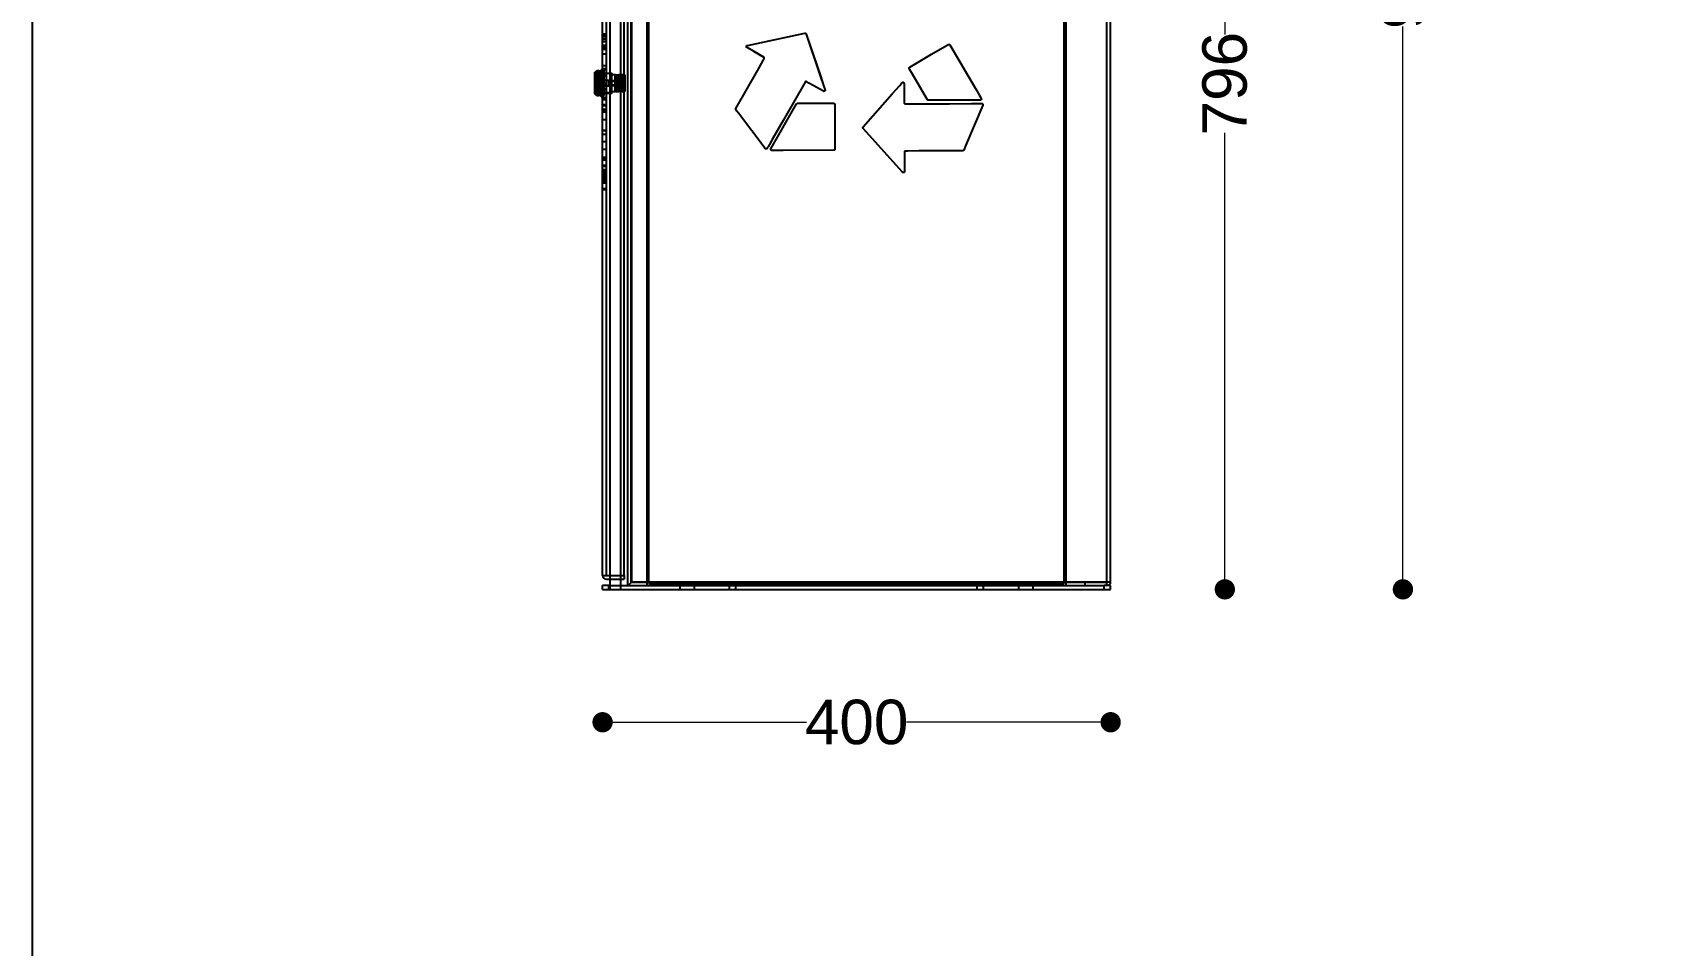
# Model space of a CAD drawing. Header units: millimetres. Extents: x 10366 to 13995, y 24552 to 29685.
# Drawn here: x 10366 to 11642, y 26949 to 27668 of the extents above; entities that cross this region are included whole.
import ezdxf

# ---------------------------------------------------------------- set-up
doc = ezdxf.new("R2010")
doc.units = ezdxf.units.MM
doc.header["$LTSCALE"] = 3
doc.layers.add('DomyÅ›lny', color=7, linetype='Continuous')
doc.styles.get("Standard").update_dxf_attribs({"font": 'arial.ttf'})
doc.dimstyles.new('MATEUSZ', dxfattribs={"dimtxt": 35, "dimasz": 16, "dimexe": 0.18, "dimexo": 0.0625, "dimgap": 0.09, "dimtad": 0, "dimdec": 0, "dimdsep": 46, "dimtxsty": 'Standard', "dimblk": 'DOT', "dimcen": 0.09, "dimse1": 1, "dimse2": 1, "dimadec": 0, "dimazin": 0, "dimtfac": 1, "dimtdec": 0, "dimtofl": 0, "dimtmove": 0, "dimatfit": 3, "dimfxl": 1, "dimtolj": 1, "dimtzin": 0, "dimlwd": 9, "dimlwe": 9, "dimarcsym": 0})

# ---------------------------------------------------------------- blocks, each defined once
blk = doc.blocks.new('_Dot')
at = {"color": 0, "linetype": 'ByBlock', "lineweight": -2}
blk.add_line((-0.5, 0), (-1, 0), dxfattribs=at)
at = {"color": 0, "linetype": 'ByBlock', "const_width": 0.5}
blk.add_lwpolyline([(-0.25, 0, 1), (0.25, 0, 1)], format="xyb", close=True, dxfattribs=at)
blk = doc.blocks.new('*D13')
at = {"color": 0, "lineweight": 9, "transparency": 16777216}
for p, q in [((11445.2, 28177.3), (11445.2, 27750.2)), ((11445.2, 27245.8), (11445.2, 27672.9))]:
    blk.add_line(p, q, dxfattribs=at)
at = {"layer": 'Defpoints', "color": 0, "transparency": 16777216}
for p in [(10830.7, 28193.3), (11215.1, 27229.8), (11445.2, 27229.8)]:
    blk.add_point(p, dxfattribs=at)
at = {"color": 0, "lineweight": 9, "transparency": 16777216, "xscale": 16, "yscale": 16, "zscale": 16}
for p, rotation in [((11445.2, 28193.3), 90), ((11445.2, 27229.8), 270)]:
    blk.add_blockref('_Dot', p, dxfattribs=dict(at, rotation=rotation))
at = {"color": 0, "transparency": 16777216, "insert": (11445.2, 27711.6), "char_height": 35, "attachment_point": 5, "rotation": 90}
blk.add_mtext('\\A1;964', dxfattribs=at)
blk = doc.blocks.new('*D15')
at = {"color": 0, "lineweight": 9, "transparency": 16777216}
for p, q in [((10831.1, 27125.2), (10975.7, 27125.2)), ((11199.1, 27125.2), (11054.5, 27125.2))]:
    blk.add_line(p, q, dxfattribs=at)
at = {"layer": 'Defpoints', "color": 0, "transparency": 16777216}
for p in [(10815.1, 27229.8), (11215.1, 27229.8), (10815.1, 27125.2)]:
    blk.add_point(p, dxfattribs=at)
at = {"color": 0, "lineweight": 9, "transparency": 16777216, "xscale": 16, "yscale": 16, "zscale": 16, "rotation": 180}
blk.add_blockref('_Dot', (10815.1, 27125.2), dxfattribs=at)
at = {"color": 0, "lineweight": 9, "transparency": 16777216, "xscale": 16, "yscale": 16, "zscale": 16}
blk.add_blockref('_Dot', (11215.1, 27125.2), dxfattribs=at)
at = {"color": 0, "transparency": 16777216, "insert": (11015.1, 27125.2), "char_height": 35, "attachment_point": 5}
blk.add_mtext('\\A1;400', dxfattribs=at)
blk = doc.blocks.new('*D18')
at = {"color": 0, "lineweight": 9, "transparency": 16777216}
for p, q in [((11305, 28009.8), (11305, 27666.4)), ((11305, 27245.8), (11305, 27589.2))]:
    blk.add_line(p, q, dxfattribs=at)
at = {"layer": 'Defpoints', "color": 0, "transparency": 16777216}
for p in [(11215.1, 28025.8), (11215.1, 27229.8), (11305, 27229.8)]:
    blk.add_point(p, dxfattribs=at)
at = {"color": 0, "lineweight": 9, "transparency": 16777216, "xscale": 16, "yscale": 16, "zscale": 16}
for p, rotation in [((11305, 28025.8), 90), ((11305, 27229.8), 270)]:
    blk.add_blockref('_Dot', p, dxfattribs=dict(at, rotation=rotation))
at = {"color": 0, "transparency": 16777216, "insert": (11305, 27627.8), "char_height": 35, "attachment_point": 5, "rotation": 90}
blk.add_mtext('\\A1;796', dxfattribs=at)

msp = doc.modelspace()

# ---------------------------------------------------------------- linework, layer by layer
msp.add_lwpolyline([(10366.2, 24552.5), (10366.2, 29684.6), (13995, 29684.6), (13995, 24552.5)], close=True)
at = {"layer": 'DomyÅ›lny'}
for p, q in [((10815.1, 27240.8), (10815.1, 28014.8)), ((10818.1, 27240.8), (10818.1, 28014.8)), ((10821.1, 27237.8), (10821.1, 28017.8)), ((10829.1, 28017.8), (10829.1, 27237.8)), ((10832.1, 27240.8), (10832.1, 28014.8)), ((10835.1, 27232.8), (10835.1, 28022.8)), ((10837.7, 27235.5), (10837.7, 28019.8)), ((10838.1, 27235.8), (10838.1, 28019.8)), ((11212.1, 27235.8), (11212.1, 28019.8)), ((11215.1, 27235.8), (11215.1, 28019.8)), ((10850.1, 27232.8), (10850.1, 27982.8)), ((10851.6, 27234.3), (10851.6, 27982.8)), ((11178.6, 27234.3), (11178.6, 27982.8)), ((11180.1, 27232.8), (11180.1, 27982.8)), ((10818.1, 27666.8), (10815.1, 27666.8)), ((10818.1, 27665.7), (10815.1, 27665.7)), ((10818.1, 27665.1), (10815.1, 27665.1)), ((10815.1, 27663.7), (10818.1, 27663.7)), ((10818.1, 27662.6), (10815.1, 27662.6)), ((10815.1, 27661), (10818.1, 27661)), ((10815.1, 27658.2), (10818.1, 27658.2)), ((10815.1, 27656.5), (10818.1, 27656.5)), ((10818.1, 27655.9), (10815.1, 27655.9)), ((10815.1, 27655.7), (10818.1, 27655.7)), ((10815.1, 27655.2), (10818.1, 27655.2)), ((10815.1, 27654.9), (10818.1, 27654.9)), ((10815.1, 27651.4), (10818.1, 27651.4)), ((10815.1, 27642), (10818.1, 27642)), ((10809.1, 27636.7), (10810.6, 27638.2)), ((10809.1, 27634.4), (10814.5, 27634.4)), ((10809.1, 27631.3), (10814.5, 27631.3)), ((10809.1, 27629.4), (10814.5, 27629.4)), ((10810.6, 27638.2), (10812.1, 27638.2)), ((10812.1, 27636.2), (10813.6, 27636.2)), ((10812.1, 27636), (10813.6, 27636)), ((10813.9, 27630.4), (10812.1, 27630.4)), ((10813.6, 27637.7), (10813.7, 27638.1)), ((10813.6, 27636.2), (10822.1, 27636.2)), ((10813.6, 27636), (10822.1, 27636)), ((10813.6, 27635.9), (10814.1, 27635.4)), ((10822.1, 27630.4), (10813.9, 27630.4)), ((10814.1, 27638.8), (10815.6, 27638.8)), ((10814.1, 27635.4), (10815.6, 27635.4)), ((10815.6, 27631.1), (10814.1, 27631.1)), ((10815.1, 27639.7), (10818.1, 27639.7)), ((10815.1, 27639.2), (10818.1, 27639.2)), ((10815.1, 27639.1), (10818.1, 27639.1)), ((10815.1, 27638.9), (10818.1, 27638.9)), ((10818.1, 27634), (10815.1, 27634)), ((10815.6, 27635.4), (10816.1, 27635.9)), ((10816, 27638.1), (10816.1, 27637.7)), ((10819.9, 27629.9), (10827.9, 27629.9)), ((10820.9, 27629.8), (10821.3, 27630.2)), ((10821.3, 27630.2), (10827.5, 27630.2)), ((10822.1, 27636), (10822.1, 27630.4)), ((10822.1, 27635), (10824.9, 27635)), ((10824.9, 27633.2), (10825.9, 27633.2)), ((10825.9, 27634.7), (10827.9, 27634.7)), ((10825.9, 27632.9), (10827.9, 27632.9)), ((10825.9, 27632.9), (10827.9, 27632.9)), ((10825.9, 27631.6), (10827.9, 27631.6)), ((10825.9, 27631.6), (10827.9, 27631.6)), ((10825.9, 27629.9), (10825.9, 27626.5)), ((10825.9, 27629.9), (10827.9, 27629.9)), ((10825.9, 27626.5), (10825.9, 27629.9)), ((10825.9, 27629.9), (10827.9, 27629.9)), ((10826.1, 27634.7), (10828, 27634.7)), ((10826.1, 27621.7), (10826.1, 27634.7)), ((10827.5, 27630.2), (10827.9, 27630.1)), ((10827.9, 27634.2), (10828.9, 27634.2)), ((10827.9, 27630.5), (10828.9, 27630.5)), ((10827.9, 27630.1), (10828.7, 27630.1)), ((10827.9, 27626.5), (10827.9, 27629.9)), ((10827.9, 27629.9), (10827.9, 27626.5)), ((10832.3, 27634.7), (10828, 27634.7)), ((10828.9, 27632.2), (10830, 27632.2)), ((10831.9, 27628.9), (10829.8, 27628.7)), ((10831.9, 27629), (10829.9, 27628.9)), ((10831.9, 27629), (10829.9, 27628.9)), ((10830.3, 27629.4), (10831.5, 27629.9)), ((10831.5, 27629.6), (10830.3, 27629.2)), ((10831.5, 27629.4), (10830.3, 27629)), ((10832.3, 27634.7), (10830.4, 27634.7)), ((10830.4, 27634.7), (10830.4, 27621.7)), ((10830.5, 27621.7), (10830.5, 27634.7)), ((10832.5, 27633), (10830.5, 27633)), ((10832.5, 27634.7), (10832.5, 27621.7)), ((10809.1, 27624.1), (10814.5, 27624.1)), ((10814.5, 27622.1), (10809.1, 27622.1)), ((10810.6, 27618.2), (10809.1, 27619.7)), ((10812.1, 27618.2), (10810.6, 27618.2)), ((10812.1, 27626.1), (10813.6, 27626.1)), ((10814.1, 27620.5), (10812.1, 27620.5)), ((10813.6, 27620.2), (10812.1, 27620.2)), ((10813.6, 27626.1), (10822.1, 27626.1)), ((10814.1, 27620.5), (10813.6, 27621.5)), ((10814.1, 27621.1), (10813.6, 27620.6)), ((10822.1, 27620.2), (10813.6, 27620.2)), ((10813.7, 27618.4), (10813.6, 27618.7)), ((10814.1, 27625.4), (10815.6, 27625.4)), ((10815.6, 27621.1), (10814.1, 27621.1)), ((10814.1, 27620.5), (10815.6, 27620.5)), ((10822.1, 27620.5), (10814.1, 27620.5)), ((10814.1, 27617.6), (10815.6, 27617.6)), ((10818.1, 27627.9), (10815.1, 27627.9)), ((10818.1, 27627.4), (10815.1, 27627.4)), ((10818.1, 27626.4), (10815.1, 27626.4)), ((10815.1, 27623.8), (10818.1, 27623.8)), ((10815.1, 27623.3), (10818.1, 27623.3)), ((10815.1, 27623.2), (10818.1, 27623.2)), ((10815.1, 27623), (10818.1, 27623)), ((10815.1, 27616.9), (10818.1, 27616.9)), ((10815.1, 27616.4), (10818.1, 27616.4)), ((10818.1, 27616), (10815.1, 27616)), ((10815.6, 27620.5), (10816.1, 27621.5)), ((10816.1, 27620.6), (10815.6, 27621.1)), ((10816.1, 27618.7), (10816, 27618.4)), ((10827.9, 27626.6), (10819.9, 27626.6)), ((10821.3, 27626.2), (10820.9, 27626.7)), ((10827.5, 27626.2), (10821.3, 27626.2)), ((10822.1, 27626.1), (10822.1, 27620.5)), ((10824.9, 27621.5), (10822.1, 27621.5)), ((10825.9, 27623.2), (10824.9, 27623.2)), ((10825.9, 27626.5), (10827.9, 27626.5)), ((10825.9, 27626.5), (10827.9, 27626.5)), ((10825.9, 27624.9), (10827.9, 27624.9)), ((10825.9, 27624.9), (10827.9, 27624.9)), ((10825.9, 27623.5), (10827.9, 27623.5)), ((10825.9, 27623.5), (10827.9, 27623.5)), ((10825.9, 27621.7), (10827.9, 27621.7)), ((10827.9, 27626.4), (10827.5, 27626.2)), ((10828.7, 27626.4), (10827.9, 27626.4)), ((10828.9, 27626), (10827.9, 27626)), ((10828.9, 27622.2), (10827.9, 27622.2)), ((10832.3, 27621.7), (10828, 27621.7)), ((10830, 27624.3), (10828.9, 27624.2)), ((10829.8, 27627.8), (10831.9, 27627.6)), ((10831.9, 27628.4), (10829.9, 27628.6)), ((10831.9, 27628.4), (10829.9, 27628.6)), ((10831.9, 27628), (10829.9, 27627.9)), ((10831.9, 27628), (10829.9, 27627.9)), ((10831.9, 27627.5), (10829.9, 27627.6)), ((10831.9, 27627.5), (10829.9, 27627.6)), ((10830.3, 27627.5), (10831.5, 27627.1)), ((10831.5, 27626.6), (10830.3, 27627.1)), ((10830.4, 27621.7), (10832.3, 27621.7)), ((10832.5, 27628.7), (10830.5, 27628.7)), ((10830.5, 27627.7), (10832.5, 27627.7)), ((10832.5, 27623.5), (10830.5, 27623.5)), ((10832.1, 27621.7), (10830.5, 27621.7)), ((10818.1, 27615.2), (10815.1, 27615.2)), ((10815.1, 27611.5), (10818.1, 27611.5)), ((10815.1, 27611.1), (10818.1, 27611.1)), ((10815.1, 27610.9), (10818.1, 27610.9)), ((10815.1, 27610.7), (10818.1, 27610.7)), ((10815.1, 27607.8), (10818.1, 27607.8)), ((10815.1, 27607.4), (10818.1, 27607.4)), ((10815.1, 27607), (10818.1, 27607)), ((10818.1, 27606.8), (10815.1, 27606.8)), ((10818.1, 27605.8), (10815.1, 27605.8)), ((10818.1, 27605.4), (10815.1, 27605.4)), ((10818.1, 27599.3), (10815.1, 27599.3)), ((10815.1, 27591.1), (10818.1, 27591.1)), ((10815.1, 27590.9), (10818.1, 27590.9)), ((10815.1, 27588.1), (10818.1, 27588.1)), ((10815.1, 27582.2), (10818.1, 27582.2)), ((10818.1, 27576.1), (10815.1, 27576.1)), ((10815.1, 27570), (10818.1, 27570)), ((10818.1, 27568.3), (10815.1, 27568.3)), ((10818.1, 27567.6), (10815.1, 27567.6)), ((10818.1, 27563.3), (10815.1, 27563.3)), ((10818.1, 27563.2), (10815.1, 27563.2)), ((10818.1, 27562.7), (10815.1, 27562.7)), ((10815.1, 27560.3), (10818.1, 27560.3)), ((10818.1, 27559.5), (10815.1, 27559.5)), ((10818.1, 27557.8), (10815.1, 27557.8)), ((10815.1, 27557.7), (10818.1, 27557.7)), ((10818.1, 27557.1), (10815.1, 27557.1)), ((10815.1, 27556.9), (10818.1, 27556.9)), ((10818.1, 27555.2), (10815.1, 27555.2)), ((10815.1, 27554.1), (10818.1, 27554.1)), ((10815.1, 27553.4), (10818.1, 27553.4)), ((10815.1, 27553.1), (10818.1, 27553.1)), ((10815.1, 27551.9), (10818.1, 27551.9)), ((10815.1, 27551.9), (10818.1, 27551.9)), ((10815.1, 27551.6), (10818.1, 27551.6)), ((10818.1, 27551.1), (10815.1, 27551.1)), ((10818.1, 27551), (10815.1, 27551)), ((10815.1, 27550.7), (10818.1, 27550.7)), ((10818.1, 27550.4), (10815.1, 27550.4)), ((10815.1, 27549.8), (10818.1, 27549.8)), ((10818.1, 27545), (10815.1, 27545)), ((10818.1, 27544.9), (10815.1, 27544.9)), ((10818.1, 27544.2), (10815.1, 27544.2)), ((10815.1, 27240.8), (10818.1, 27240.8)), ((10818.1, 27240.8), (10832.1, 27240.8)), ((10818.1, 27237.8), (10832.1, 27237.8)), ((10821.1, 27232.8), (10821.1, 27237.8)), ((10829.1, 27237.8), (10829.1, 27232.8)), ((10832.1, 27240.8), (10832.1, 27237.8)), ((10837.7, 27235.5), (11212.1, 27235.5)), ((10838.1, 27235.8), (11212.1, 27235.8)), ((10851.6, 27234.3), (11178.6, 27234.3)), ((11195.1, 27232.8), (11195.1, 27235.5)), ((10815.1, 27229.8), (10815.1, 27232.8)), ((10820.1, 27232.8), (11210.1, 27232.8)), ((10820.1, 27229.8), (10820.1, 27232.8)), ((10820.1, 27229.8), (11210.1, 27229.8)), ((10821.1, 27229.8), (10821.1, 27232.8)), ((10829.1, 27232.8), (10829.1, 27229.8)), ((10876.3, 27229.8), (10876.3, 27232.8)), ((10887.3, 27232.8), (10887.3, 27229.8)), ((10915.1, 27229.8), (10915.1, 27232.8)), ((10920.1, 27229.8), (10920.1, 27232.8)), ((11110.1, 27229.8), (11110.1, 27232.8)), ((11115.1, 27229.8), (11115.1, 27232.8)), ((11142.8, 27229.8), (11142.8, 27232.8)), ((11153.8, 27232.8), (11153.8, 27229.8)), ((11210.1, 27229.8), (11210.1, 27232.8)), ((11215.1, 27229.8), (11215.1, 27232.8))]:
    msp.add_line(p, q, dxfattribs=at)
for points in [[(10974.4, 27667.5, 0), (10974.5, 27667.5, 0), (10974.7, 27667.5, 0), (10974.8, 27667.5, 0), (10974.9, 27667.5, 0), (10975.1, 27667.4, 0), (10975.2, 27667.3, 0), (10975.3, 27667.2, 0), (10975.4, 27667.1, 0), (10975.4, 27667, 0), (10975.5, 27666.9, 0), (10986.5, 27633.9, 0), (10989.3, 27625.7, 0), (10990, 27623.6, 0), (10990.2, 27623.1, 0), (10990.3, 27622.9, 0), (10990.3, 27622.7, 0), (10990.3, 27622.6, 0), (10990.3, 27622.5, 0), (10990.2, 27622.3, 0), (10990.2, 27622.2, 0), (10990.1, 27622.1, 0), (10990, 27622, 0), (10989.9, 27621.9, 0), (10989.8, 27621.8, 0), (10989.7, 27621.8, 0), (10989.5, 27621.8, 0), (10989.4, 27621.7, 0), (10989.3, 27621.7, 0), (10989.1, 27621.8, 0), (10989, 27621.8, 0), (10988.9, 27621.9, 0), (10981.3, 27626.2, 0), (10977.6, 27628.3, 0), (10975.7, 27629.4, 0), (10975.6, 27629.5, 0), (10975.4, 27629.5, 0), (10975.3, 27629.5, 0), (10975.2, 27629.5, 0), (10975, 27629.5, 0), (10974.9, 27629.4, 0), (10974.8, 27629.3, 0), (10974.7, 27629.3, 0), (10974.6, 27629.2, 0), (10974.5, 27629.1, 0), (10957.2, 27598.9, 0), (10948.6, 27583.8, 0), (10946.5, 27580, 0), (10945.4, 27578.1, 0), (10944.8, 27577.2, 0), (10944.6, 27576.7, 0), (10944.5, 27576.6, 0), (10944.4, 27576.5, 0), (10944.3, 27576.5, 0), (10944.1, 27576.4, 0), (10944, 27576.4, 0), (10943.9, 27576.4, 0), (10943.7, 27576.4, 0), (10943.6, 27576.4, 0), (10943.5, 27576.5, 0), (10943.3, 27576.5, 0), (10943.2, 27576.6, 0), (10943.1, 27576.7, 0), (10922.2, 27604.5, 0), (10920.9, 27606.2, 0), (10920.2, 27607.1, 0), (10920.1, 27607.3, 0), (10920, 27607.4, 0), (10919.9, 27607.5, 0), (10919.9, 27607.6, 0), (10919.9, 27607.8, 0), (10919.9, 27607.9, 0), (10919.9, 27608, 0), (10919.9, 27608.2, 0), (10919.9, 27608.3, 0), (10937.2, 27638.5, 0), (10941.5, 27646, 0), (10942, 27647, 0), (10942.3, 27647.4, 0), (10942.4, 27647.6, 0), (10942.4, 27647.7, 0), (10942.4, 27647.8, 0), (10942.4, 27648, 0), (10942.4, 27648.1, 0), (10942.3, 27648.2, 0), (10942.3, 27648.3, 0), (10942.2, 27648.5, 0), (10942.1, 27648.6, 0), (10942, 27648.6, 0), (10941.9, 27648.7, 0), (10934.3, 27653, 0), (10930.6, 27655.2, 0), (10928.7, 27656.3, 0), (10928.6, 27656.3, 0), (10928.5, 27656.4, 0), (10928.4, 27656.6, 0), (10928.4, 27656.7, 0), (10928.3, 27656.8, 0), (10928.3, 27656.9, 0), (10928.3, 27657.1, 0), (10928.3, 27657.2, 0), (10928.4, 27657.3, 0), (10928.4, 27657.5, 0), (10928.5, 27657.6, 0), (10928.6, 27657.7, 0), (10928.7, 27657.8, 0), (10928.8, 27657.8, 0), (10929, 27657.9, 0), (10929.1, 27657.9, 0)], [(10974.4, 27667.5, 0), (10974.5, 27667.5, 0), (10974.7, 27667.5, 0), (10974.8, 27667.5, 0), (10974.9, 27667.5, 0), (10975.1, 27667.4, 0), (10975.2, 27667.3, 0), (10975.3, 27667.2, 0), (10975.4, 27667.1, 0), (10975.4, 27667, 0), (10975.5, 27666.9, 0), (10986.6, 27633.9, 0), (10989.3, 27625.7, 0), (10990, 27623.6, 0), (10990.2, 27623.1, 0), (10990.3, 27622.8, 0), (10990.3, 27622.7, 0), (10990.3, 27622.6, 0), (10990.3, 27622.4, 0), (10990.2, 27622.3, 0), (10990.2, 27622.2, 0), (10990.1, 27622.1, 0), (10990, 27622, 0), (10989.9, 27621.9, 0), (10989.8, 27621.8, 0), (10989.7, 27621.8, 0), (10989.6, 27621.8, 0), (10989.4, 27621.7, 0), (10989.3, 27621.7, 0), (10989.2, 27621.8, 0), (10989, 27621.8, 0), (10988.9, 27621.9, 0), (10981.4, 27626.2, 0), (10977.6, 27628.3, 0), (10975.7, 27629.4, 0), (10975.6, 27629.4, 0), (10975.4, 27629.5, 0), (10975.3, 27629.5, 0), (10975.2, 27629.5, 0), (10975, 27629.5, 0), (10974.9, 27629.4, 0), (10974.8, 27629.4, 0), (10974.7, 27629.3, 0), (10974.6, 27629.2, 0), (10974.5, 27629, 0), (10957.2, 27598.9, 0), (10948.6, 27583.8, 0), (10946.5, 27580, 0), (10945.4, 27578.1, 0), (10944.8, 27577.2, 0), (10944.7, 27576.9, 0), (10944.6, 27576.8, 0), (10944.6, 27576.7, 0), (10944.5, 27576.6, 0), (10944.4, 27576.5, 0), (10944.3, 27576.5, 0), (10944.1, 27576.4, 0), (10944, 27576.4, 0), (10943.9, 27576.4, 0), (10943.7, 27576.4, 0), (10943.6, 27576.4, 0), (10943.5, 27576.5, 0), (10943.4, 27576.5, 0), (10943.2, 27576.6, 0), (10943.1, 27576.7, 0), (10922.2, 27604.5, 0), (10920.9, 27606.2, 0), (10920.2, 27607.1, 0), (10920.1, 27607.3, 0), (10920, 27607.4, 0), (10919.9, 27607.5, 0), (10919.9, 27607.7, 0), (10919.9, 27607.8, 0), (10919.9, 27607.9, 0), (10919.9, 27608.1, 0), (10919.9, 27608.2, 0), (10920, 27608.3, 0), (10937.2, 27638.5, 0), (10941.5, 27646, 0), (10942, 27647, 0), (10942.3, 27647.5, 0), (10942.4, 27647.6, 0), (10942.4, 27647.7, 0), (10942.4, 27647.9, 0), (10942.4, 27648, 0), (10942.4, 27648.1, 0), (10942.3, 27648.2, 0), (10942.3, 27648.4, 0), (10942.2, 27648.5, 0), (10942.1, 27648.6, 0), (10942, 27648.6, 0), (10934.5, 27653, 0), (10930.7, 27655.1, 0), (10928.8, 27656.2, 0), (10928.7, 27656.3, 0), (10928.6, 27656.4, 0), (10928.5, 27656.5, 0), (10928.4, 27656.6, 0), (10928.4, 27656.7, 0), (10928.3, 27656.9, 0), (10928.3, 27657, 0), (10928.3, 27657.1, 0), (10928.4, 27657.3, 0), (10928.4, 27657.4, 0), (10928.5, 27657.5, 0), (10928.5, 27657.6, 0), (10928.6, 27657.7, 0), (10928.7, 27657.8, 0), (10928.8, 27657.8, 0), (10929, 27657.9, 0), (10929.1, 27657.9, 0)], [(11071.7, 27614.7, 0), (11071.5, 27614.7, 0), (11071.4, 27614.7, 0), (11071.2, 27614.8, 0), (11071.1, 27614.9, 0), (11071, 27615, 0), (11070.9, 27615, 0), (11070.9, 27615.1, 0), (11060.9, 27632.2, 0), (11058.4, 27636.5, 0), (11057.1, 27638.7, 0), (11056.5, 27639.8, 0), (11056.5, 27639.9, 0), (11056.5, 27640.1, 0), (11056.5, 27640.2, 0), (11056.5, 27640.4, 0), (11056.6, 27640.5, 0), (11056.7, 27640.6, 0), (11056.8, 27640.7, 0), (11056.9, 27640.8, 0), (11057, 27640.9, 0), (11074.1, 27650.9, 0), (11082.7, 27655.9, 0), (11087, 27658.4, 0), (11087.2, 27658.6, 0), (11087.4, 27658.6, 0), (11087.5, 27658.7, 0), (11087.7, 27658.7, 0), (11087.8, 27658.7, 0), (11088, 27658.7, 0), (11088.1, 27658.7, 0), (11088.3, 27658.6, 0), (11088.4, 27658.5, 0), (11088.5, 27658.5, 0), (11088.6, 27658.4, 0), (11108.6, 27624.1, 0), (11111.8, 27618.5, 0), (11112.6, 27617.1, 0), (11113, 27616.4, 0), (11113.1, 27616.2, 0), (11113.2, 27616.1, 0), (11113.2, 27616, 0), (11113.2, 27615.9, 0), (11113.3, 27615.8, 0), (11113.3, 27615.7, 0), (11113.2, 27615.6, 0), (11113.2, 27615.5, 0), (11113.2, 27615.4, 0), (11113.2, 27615.4, 0), (11113.1, 27615.3, 0), (11113.1, 27615.2, 0), (11113, 27615.1, 0), (11112.9, 27615.1, 0), (11112.8, 27615, 0), (11112.8, 27615, 0), (11112.7, 27614.9, 0), (11112.6, 27614.9, 0), (11112.5, 27614.9, 0), (11112.4, 27614.9, 0)], [(10809.1, 27634.3, 0), (10809.1, 27636.7, 0), (10809.1, 27634.3, 0), (10809.1, 27622.2, 0), (10809.1, 27619.7, 0), (10809.1, 27622.2, 0)], [(10812.1, 27635.3, 0), (10812.1, 27638.2, 0), (10812.1, 27635.3, 0), (10812.1, 27621.2, 0), (10812.1, 27618.2, 0), (10812.1, 27621.2, 0)], [(10819.9, 27627.1, 0), (10819.9, 27629.4, 0), (10819.9, 27629.9, 0), (10819.9, 27629.4, 0), (10819.9, 27627.1, 0), (10819.9, 27626.6, 0)], [(10822.1, 27636, 0), (10822.1, 27636.2, 0)], [(10822.1, 27633, 0), (10822.1, 27635, 0), (10822.1, 27633, 0), (10822.1, 27623.5, 0), (10822.1, 27621.5, 0), (10822.1, 27623.5, 0)], [(10824.9, 27633, 0), (10824.9, 27635, 0), (10824.9, 27633, 0), (10824.9, 27623.5, 0), (10824.9, 27621.5, 0), (10824.9, 27623.5, 0)], [(10827.5, 27629.7, 0), (10827.5, 27630.2, 0), (10827.5, 27629.7, 0), (10827.5, 27626.8, 0), (10827.5, 27626.2, 0), (10827.5, 27626.8, 0)], [(11020.2, 27592.6, 0), (11020.2, 27592.7, 0), (11020.1, 27592.8, 0), (11020, 27592.9, 0), (11020, 27593.1, 0), (11020, 27593.2, 0), (11020, 27593.3, 0), (11020, 27593.5, 0), (11020.1, 27593.6, 0), (11020.1, 27593.7, 0), (11020.2, 27593.8, 0), (11043.2, 27619.9, 0), (11049, 27626.4, 0), (11050.4, 27628, 0), (11050.8, 27628.4, 0), (11051, 27628.6, 0), (11051.1, 27628.7, 0), (11051.2, 27628.8, 0), (11051.3, 27628.8, 0), (11051.4, 27628.9, 0), (11051.6, 27628.9, 0), (11051.7, 27628.9, 0), (11051.8, 27628.9, 0), (11052, 27628.8, 0), (11052.1, 27628.8, 0), (11052.2, 27628.7, 0), (11052.3, 27628.6, 0), (11052.4, 27628.5, 0), (11052.4, 27628.4, 0), (11052.5, 27628.2, 0), (11052.5, 27628.1, 0), (11052.5, 27627.9, 0), (11052.6, 27619.3, 0), (11052.6, 27614.9, 0), (11052.6, 27612.7, 0), (11052.6, 27612.6, 0), (11052.6, 27612.5, 0), (11052.7, 27612.4, 0), (11052.8, 27612.2, 0), (11052.9, 27612.1, 0), (11053, 27612.1, 0), (11053.1, 27612, 0), (11053.2, 27611.9, 0), (11053.4, 27611.9, 0), (11053.5, 27611.9, 0), (11088.3, 27612, 0), (11105.6, 27612.1, 0), (11110, 27612.1, 0), (11112.2, 27612.1, 0), (11113.2, 27612.2, 0), (11113.8, 27612.1, 0), (11113.9, 27612.1, 0), (11114, 27612.1, 0), (11114.1, 27612, 0), (11114.3, 27611.9, 0), (11114.3, 27611.8, 0), (11114.4, 27611.7, 0), (11114.5, 27611.6, 0), (11114.5, 27611.5, 0), (11114.5, 27611.3, 0), (11114.6, 27611.2, 0), (11114.5, 27611, 0), (11114.5, 27610.9, 0), (11100.9, 27578.9, 0), (11100.1, 27576.9, 0), (11099.7, 27575.9, 0), (11099.6, 27575.7, 0), (11099.5, 27575.5, 0), (11099.4, 27575.4, 0), (11099.3, 27575.3, 0), (11099.2, 27575.2, 0), (11099.1, 27575.1, 0), (11099, 27575.1, 0), (11098.9, 27575.1, 0), (11098.7, 27575, 0), (11064, 27574.9, 0), (11055.3, 27574.8, 0), (11054.2, 27574.8, 0), (11053.7, 27574.8, 0), (11053.5, 27574.8, 0), (11053.4, 27574.8, 0), (11053.3, 27574.7, 0), (11053.2, 27574.7, 0), (11053.1, 27574.6, 0), (11053, 27574.5, 0), (11052.9, 27574.4, 0), (11052.8, 27574.2, 0), (11052.8, 27574.1, 0), (11052.8, 27574, 0), (11052.8, 27565.3, 0), (11052.8, 27560.9, 0), (11052.8, 27558.8, 0), (11052.8, 27558.6, 0), (11052.8, 27558.5, 0), (11052.8, 27558.4, 0), (11052.7, 27558.3, 0), (11052.6, 27558.1, 0), (11052.5, 27558, 0), (11052.4, 27558, 0), (11052.3, 27557.9, 0), (11052.2, 27557.8, 0), (11052, 27557.8, 0), (11051.9, 27557.8, 0), (11051.8, 27557.8, 0), (11051.6, 27557.8, 0), (11051.5, 27557.9, 0), (11051.4, 27558, 0), (11051.3, 27558, 0), (11051.2, 27558.1, 0)], [(11020.2, 27592.6, 0), (11020.1, 27592.7, 0), (11020.1, 27592.8, 0), (11020, 27593, 0), (11020, 27593.1, 0), (11020, 27593.2, 0), (11020, 27593.4, 0), (11020, 27593.5, 0), (11020.1, 27593.6, 0), (11020.2, 27593.7, 0), (11020.2, 27593.8, 0), (11043.2, 27619.9, 0), (11049, 27626.4, 0), (11050.4, 27628, 0), (11050.8, 27628.4, 0), (11051, 27628.6, 0), (11051.1, 27628.7, 0), (11051.2, 27628.8, 0), (11051.3, 27628.8, 0), (11051.4, 27628.9, 0), (11051.5, 27628.9, 0), (11051.7, 27628.9, 0), (11051.8, 27628.9, 0), (11052, 27628.8, 0), (11052.1, 27628.8, 0), (11052.2, 27628.7, 0), (11052.3, 27628.6, 0), (11052.4, 27628.5, 0), (11052.4, 27628.3, 0), (11052.5, 27628.2, 0), (11052.5, 27628, 0), (11052.6, 27619.3, 0), (11052.6, 27615, 0), (11052.6, 27612.8, 0), (11052.6, 27612.7, 0), (11052.6, 27612.6, 0), (11052.7, 27612.5, 0), (11052.7, 27612.3, 0), (11052.8, 27612.2, 0), (11052.9, 27612.1, 0), (11053, 27612.1, 0), (11053.1, 27612, 0), (11053.2, 27611.9, 0), (11053.3, 27611.9, 0), (11053.5, 27611.9, 0), (11088.2, 27612, 0), (11105.6, 27612.1, 0), (11110, 27612.1, 0), (11112.1, 27612.1, 0), (11113.2, 27612.2, 0), (11113.8, 27612.1, 0), (11113.9, 27612.1, 0), (11114, 27612.1, 0), (11114.1, 27612, 0), (11114.3, 27611.9, 0), (11114.4, 27611.8, 0), (11114.4, 27611.7, 0), (11114.5, 27611.5, 0), (11114.5, 27611.4, 0), (11114.6, 27611.3, 0), (11114.5, 27611.1, 0), (11114.5, 27611, 0), (11114.5, 27610.9, 0), (11100.9, 27578.9, 0), (11100.1, 27576.9, 0), (11099.7, 27575.9, 0), (11099.5, 27575.6, 0), (11099.5, 27575.5, 0), (11099.4, 27575.4, 0), (11099.3, 27575.3, 0), (11099.2, 27575.2, 0), (11099.1, 27575.2, 0), (11099, 27575.1, 0), (11098.9, 27575.1, 0), (11098.8, 27575, 0), (11064, 27574.9, 0), (11055.3, 27574.8, 0), (11054.2, 27574.8, 0), (11053.7, 27574.8, 0), (11053.5, 27574.8, 0), (11053.4, 27574.8, 0), (11053.3, 27574.7, 0), (11053.2, 27574.7, 0), (11053, 27574.6, 0), (11053, 27574.5, 0), (11052.9, 27574.3, 0), (11052.8, 27574.2, 0), (11052.8, 27574.1, 0), (11052.8, 27573.9, 0), (11052.8, 27565.2, 0), (11052.8, 27560.9, 0), (11052.8, 27558.7, 0), (11052.8, 27558.6, 0), (11052.8, 27558.5, 0), (11052.7, 27558.3, 0), (11052.7, 27558.2, 0), (11052.6, 27558.1, 0), (11052.5, 27558, 0), (11052.4, 27558, 0), (11052.3, 27557.9, 0), (11052.2, 27557.8, 0), (11052, 27557.8, 0), (11051.9, 27557.8, 0), (11051.8, 27557.8, 0), (11051.6, 27557.8, 0), (11051.5, 27557.9, 0), (11051.4, 27558, 0), (11051.3, 27558, 0), (11051.2, 27558.1, 0)], [(10822.1, 27620.5, 0), (10822.1, 27620.2, 0)], [(10967.8, 27611.9, 0), (10967.9, 27612, 0), (10968, 27612.1, 0), (10968.1, 27612.2, 0), (10968.2, 27612.3, 0), (10968.4, 27612.3, 0), (10968.5, 27612.4, 0), (10988.4, 27612.5, 0), (10993.3, 27612.5, 0), (10995.8, 27612.5, 0), (10997, 27612.5, 0), (10997.2, 27612.5, 0), (10997.3, 27612.4, 0), (10997.5, 27612.3, 0), (10997.6, 27612.2, 0), (10997.7, 27612.1, 0), (10997.8, 27612, 0), (10997.8, 27612, 0), (10997.8, 27611.8, 0), (10997.9, 27611.7, 0), (10997.9, 27611.6, 0), (10998, 27591.7, 0), (10998, 27581.8, 0), (10998, 27576.8, 0), (10998, 27576.2, 0), (10998, 27576.1, 0), (10997.9, 27576, 0), (10997.9, 27575.8, 0), (10997.8, 27575.7, 0), (10997.7, 27575.6, 0), (10997.5, 27575.5, 0), (10997.4, 27575.5, 0), (10997.3, 27575.4, 0), (10997.1, 27575.4, 0), (10957.4, 27575.3, 0), (10951, 27575.2, 0), (10949.4, 27575.2, 0), (10948.6, 27575.2, 0), (10948.4, 27575.2, 0), (10948.3, 27575.2, 0), (10948.2, 27575.3, 0), (10948.1, 27575.3, 0), (10948, 27575.3, 0), (10947.9, 27575.4, 0), (10947.8, 27575.5, 0), (10947.7, 27575.5, 0), (10947.7, 27575.6, 0), (10947.6, 27575.7, 0), (10947.6, 27575.8, 0), (10947.5, 27575.9, 0), (10947.5, 27576, 0), (10947.5, 27576.1, 0), (10947.5, 27576.2, 0), (10947.5, 27576.3, 0), (10947.6, 27576.4, 0), (10947.6, 27576.5, 0), (10947.6, 27576.6, 0)]]:
    msp.add_polyline3d(points, close=True, dxfattribs=at)
for points in [[(10810.6, 27635.3, 0), (10810.6, 27638.2, 0)], [(10810.6, 27638.2, 0), (10810.6, 27638.2, 0), (10810.6, 27638.2, 0), (10810.6, 27638.2, 0), (10810.6, 27638.2, 0), (10810.6, 27638.2, 0), (10810.6, 27638.2, 0), (10810.6, 27638.2, 0), (10810.6, 27638.2, 0), (10810.6, 27638.2, 0), (10810.6, 27638.2, 0), (10810.6, 27638.2, 0), (10810.6, 27638, 0), (10810.6, 27635.6, 0), (10810.6, 27618.2, 0)], [(10810.6, 27618.2, 0), (10810.6, 27618.2, 0), (10810.6, 27618.2, 0), (10810.6, 27618.2, 0), (10810.6, 27618.2, 0), (10810.6, 27618.2, 0), (10810.6, 27618.2, 0), (10810.6, 27618.2, 0), (10810.6, 27618.2, 0), (10810.6, 27618.2, 0), (10810.6, 27618.2, 0), (10810.6, 27618.3, 0), (10810.6, 27618.4, 0), (10810.6, 27619.8, 0), (10810.6, 27635.3, 0)], [(10813.6, 27637.4, 0), (10813.6, 27637.6, 0), (10813.6, 27637.8, 0), (10813.7, 27638.1, 0), (10813.8, 27638.5, 0), (10814.1, 27638.8, 0)], [(10814.1, 27638.8, 0), (10813.7, 27636.8, 0), (10813.6, 27635, 0)], [(10813.6, 27635, 0), (10813.6, 27637.4, 0), (10813.6, 27637.7, 0), (10813.6, 27637.7, 0), (10813.6, 27637.7, 0), (10813.6, 27637.7, 0), (10813.6, 27637.7, 0), (10813.6, 27637.7, 0), (10813.6, 27637.7, 0), (10813.6, 27637.7, 0), (10813.6, 27637.7, 0), (10813.6, 27637.7, 0), (10813.6, 27637.7, 0), (10813.6, 27637.7, 0), (10813.6, 27637.7, 0), (10813.6, 27637.7, 0), (10813.6, 27637.7, 0), (10813.6, 27637.7, 0), (10813.6, 27637.7, 0), (10813.6, 27637.7, 0), (10813.6, 27637.7, 0), (10813.6, 27637.7, 0), (10813.6, 27637.7, 0), (10813.6, 27637.7, 0), (10813.6, 27637.6, 0), (10813.6, 27637.4, 0)], [(10814.1, 27636, 0), (10813.8, 27636.4, 0), (10813.7, 27636.7, 0), (10813.6, 27637.1, 0), (10813.6, 27637.2, 0), (10813.6, 27637.4, 0)], [(10813.6, 27630.7, 0), (10814.1, 27636, 0)], [(10813.6, 27625.8, 0), (10813.6, 27635, 0)], [(10813.6, 27635, 0), (10813.7, 27633.1, 0), (10814.1, 27631.1, 0)], [(10814.1, 27631.1, 0), (10813.6, 27625.8, 0)], [(10814.1, 27625.4, 0), (10813.6, 27630.7, 0)], [(10814.1, 27633.3, 0), (10814.1, 27635.4, 0), (10814.1, 27633.3, 0), (10814.1, 27623.2, 0)], [(10814.1, 27623.2, 0), (10814.1, 27621.1, 0), (10814.1, 27623.2, 0), (10814.1, 27633.3, 0)], [(10814.5, 27632.6, 0), (10814.5, 27634.4, 0), (10814.5, 27632.6, 0), (10814.5, 27623.9, 0)], [(10814.5, 27623.9, 0), (10814.5, 27622.1, 0), (10814.5, 27623.9, 0), (10814.5, 27632.6, 0)], [(10815.6, 27638.8, 0), (10815.8, 27638.5, 0), (10815.9, 27638.1, 0), (10816, 27637.8, 0), (10816.1, 27637.6, 0), (10816.1, 27637.4, 0)], [(10816.1, 27635, 0), (10815.9, 27636.8, 0), (10815.6, 27638.8, 0)], [(10816.1, 27637.4, 0), (10816.1, 27637.2, 0), (10816, 27637.1, 0), (10815.9, 27636.7, 0), (10815.8, 27636.4, 0), (10815.6, 27636, 0)], [(10815.6, 27636, 0), (10816.1, 27630.7, 0)], [(10815.6, 27623.2, 0), (10815.6, 27633.3, 0), (10815.6, 27635.4, 0), (10815.6, 27633.3, 0)], [(10815.6, 27631.1, 0), (10815.9, 27633.1, 0), (10816.1, 27635, 0)], [(10815.6, 27633.3, 0), (10815.6, 27623.2, 0), (10815.6, 27621.1, 0), (10815.6, 27623.2, 0)], [(10816.1, 27625.8, 0), (10815.6, 27631.1, 0)], [(10816.1, 27630.7, 0), (10815.6, 27625.4, 0)], [(10816.1, 27637.4, 0), (10816.1, 27637.7, 0), (10816.1, 27637.7, 0), (10816.1, 27637.7, 0), (10816.1, 27637.7, 0), (10816.1, 27637.7, 0), (10816.1, 27637.7, 0), (10816.1, 27637.7, 0), (10816.1, 27637.7, 0), (10816.1, 27637.7, 0), (10816.1, 27637.7, 0), (10816.1, 27637.7, 0), (10816.1, 27637.7, 0), (10816.1, 27637.7, 0), (10816.1, 27637.7, 0), (10816.1, 27637.7, 0), (10816.1, 27637.7, 0), (10816.1, 27637.7, 0), (10816.1, 27637.7, 0), (10816.1, 27637.7, 0), (10816.1, 27637.7, 0), (10816.1, 27637.7, 0), (10816.1, 27637.6, 0), (10816.1, 27637.2, 0), (10816.1, 27635, 0)], [(10816.1, 27635, 0), (10816.1, 27625.8, 0)], [(10821.3, 27629.7, 0), (10821.3, 27630.2, 0), (10821.3, 27629.7, 0), (10821.3, 27626.8, 0)], [(10821.3, 27626.8, 0), (10821.3, 27626.2, 0), (10821.3, 27626.8, 0), (10821.3, 27629.7, 0)], [(10822.1, 27626.1, 0), (10822.1, 27630.4, 0)], [(10824.9, 27624.7, 0), (10824.9, 27631.8, 0), (10824.9, 27633.2, 0), (10824.9, 27631.8, 0)], [(10825.9, 27621.7, 0), (10825.9, 27634.7, 0)], [(10825.9, 27631.8, 0), (10825.9, 27633.2, 0), (10825.9, 27631.8, 0), (10825.9, 27624.7, 0)], [(10828, 27634.7, 0), (10827.9, 27634.7, 0)], [(10827.9, 27634.7, 0), (10827.9, 27621.7, 0)], [(10827.9, 27632.5, 0), (10827.9, 27633.8, 0), (10827.9, 27634.1, 0), (10827.9, 27634.2, 0), (10827.9, 27634.2, 0), (10827.9, 27634.2, 0), (10827.9, 27634.2, 0), (10827.9, 27634.2, 0), (10827.9, 27634.2, 0), (10827.9, 27634.2, 0), (10827.9, 27634.2, 0), (10827.9, 27634.2, 0), (10827.9, 27634.2, 0), (10827.9, 27634.2, 0), (10827.9, 27634.2, 0), (10827.9, 27634.2, 0), (10827.9, 27634.2, 0), (10827.9, 27634.2, 0), (10827.9, 27634.2, 0), (10827.9, 27634.2, 0), (10827.9, 27634.2, 0), (10827.9, 27634.2, 0), (10827.9, 27634.2, 0), (10827.9, 27634.1, 0), (10827.9, 27632.6, 0), (10827.9, 27623.9, 0)], [(10827.9, 27623.9, 0), (10827.9, 27622.7, 0), (10827.9, 27622.4, 0), (10827.9, 27622.3, 0), (10827.9, 27622.2, 0), (10827.9, 27622.2, 0), (10827.9, 27622.2, 0), (10827.9, 27622.2, 0), (10827.9, 27622.2, 0), (10827.9, 27622.2, 0), (10827.9, 27622.2, 0), (10827.9, 27622.2, 0), (10827.9, 27622.2, 0), (10827.9, 27622.2, 0), (10827.9, 27622.2, 0), (10827.9, 27622.2, 0), (10827.9, 27622.2, 0), (10827.9, 27622.2, 0), (10827.9, 27622.2, 0), (10827.9, 27622.2, 0), (10827.9, 27622.2, 0), (10827.9, 27622.3, 0), (10827.9, 27622.3, 0), (10827.9, 27622.4, 0), (10827.9, 27623.9, 0), (10827.9, 27632.5, 0)], [(10828.7, 27629.5, 0), (10828.7, 27630, 0), (10828.7, 27630.1, 0), (10828.7, 27630.1, 0), (10828.7, 27630.1, 0), (10828.7, 27630.1, 0), (10828.7, 27630.1, 0), (10828.7, 27630.1, 0), (10828.7, 27630.1, 0), (10828.7, 27630.1, 0), (10828.7, 27630.1, 0), (10828.7, 27630.1, 0), (10828.7, 27630.1, 0), (10828.7, 27630.1, 0), (10828.7, 27630.1, 0), (10828.7, 27630.1, 0), (10828.7, 27630.1, 0), (10828.7, 27630.1, 0), (10828.7, 27630.1, 0), (10828.7, 27630, 0), (10828.7, 27630, 0), (10828.7, 27629.8, 0), (10828.7, 27627.3, 0), (10828.7, 27626.4, 0), (10828.7, 27626.4, 0), (10828.7, 27626.4, 0), (10828.7, 27626.4, 0), (10828.7, 27626.4, 0), (10828.7, 27626.4, 0), (10828.7, 27626.4, 0), (10828.7, 27626.4, 0), (10828.7, 27626.4, 0), (10828.7, 27626.4, 0), (10828.7, 27626.4, 0), (10828.7, 27626.4, 0), (10828.7, 27626.4, 0), (10828.7, 27626.4, 0), (10828.7, 27626.4, 0), (10828.7, 27626.4, 0), (10828.7, 27626.4, 0), (10828.7, 27626.4, 0), (10828.7, 27626.5, 0), (10828.7, 27626.6, 0), (10828.7, 27627, 0)], [(10828.7, 27627, 0), (10828.7, 27629.5, 0)], [(10828.9, 27623.9, 0), (10828.9, 27632.4, 0), (10828.9, 27634.2, 0), (10828.9, 27634.2, 0), (10828.9, 27634.2, 0), (10828.9, 27634.2, 0), (10828.9, 27634.2, 0), (10828.9, 27634.2, 0), (10828.9, 27634.2, 0), (10828.9, 27634.2, 0), (10828.9, 27634.2, 0), (10828.9, 27634.2, 0), (10828.9, 27634.2, 0), (10828.9, 27634.2, 0), (10828.9, 27634.2, 0), (10828.9, 27634.2, 0), (10828.9, 27634.2, 0), (10828.9, 27634.2, 0), (10828.9, 27634.2, 0), (10828.9, 27634.2, 0), (10828.9, 27634.1, 0), (10828.9, 27632.5, 0)], [(10828.9, 27632.5, 0), (10828.9, 27624.1, 0), (10828.9, 27622.2, 0), (10828.9, 27622.2, 0), (10828.9, 27622.2, 0), (10828.9, 27622.2, 0), (10828.9, 27622.2, 0), (10828.9, 27622.2, 0), (10828.9, 27622.2, 0), (10828.9, 27622.2, 0), (10828.9, 27622.2, 0), (10828.9, 27622.2, 0), (10828.9, 27622.2, 0), (10828.9, 27622.2, 0), (10828.9, 27622.2, 0), (10828.9, 27622.2, 0), (10828.9, 27622.2, 0), (10828.9, 27622.2, 0), (10828.9, 27622.3, 0), (10828.9, 27622.3, 0), (10828.9, 27622.4, 0), (10828.9, 27623.9, 0)], [(10829.9, 27628.9, 0), (10830.3, 27629.4, 0)], [(10830.3, 27629.4, 0), (10829.9, 27628.9, 0)], [(10830.3, 27629, 0), (10829.9, 27628.6, 0)], [(10830, 27625.4, 0), (10830, 27624.4, 0), (10830, 27624.3, 0), (10830, 27624.3, 0), (10830, 27624.3, 0), (10830, 27624.3, 0), (10830, 27624.3, 0), (10830, 27624.3, 0), (10830, 27624.3, 0), (10830, 27624.3, 0), (10830, 27624.3, 0), (10830, 27624.3, 0), (10830, 27624.3, 0), (10830, 27624.3, 0), (10830, 27624.3, 0), (10830, 27624.3, 0), (10830, 27624.3, 0), (10830, 27624.3, 0), (10830, 27624.3, 0), (10830, 27624.3, 0), (10830, 27624.4, 0), (10830, 27624.9, 0), (10830, 27630.4, 0), (10830, 27632.2, 0), (10830, 27632.2, 0), (10830, 27632.2, 0), (10830, 27632.2, 0), (10830, 27632.2, 0), (10830, 27632.2, 0), (10830, 27632.2, 0), (10830, 27632.2, 0), (10830, 27632.2, 0), (10830, 27632.2, 0), (10830, 27632.2, 0), (10830, 27632.2, 0), (10830, 27632.2, 0), (10830, 27632.2, 0), (10830, 27632.2, 0), (10830, 27632.2, 0), (10830, 27632.2, 0), (10830, 27632.2, 0), (10830, 27632.1, 0), (10830, 27631.9, 0), (10830, 27631, 0)], [(10830, 27632.2, 0), (10830.1, 27632.2, 0), (10830.3, 27632.2, 0), (10830.5, 27632.1, 0), (10830.6, 27632, 0), (10830.7, 27631.9, 0), (10830.9, 27631.8, 0), (10831, 27631.7, 0), (10831.1, 27631.6, 0)], [(10830, 27631, 0), (10830, 27625.4, 0)], [(10830.3, 27629.2, 0), (10830.3, 27629.4, 0)], [(10831.1, 27630.6, 0), (10831.1, 27631.5, 0), (10831.1, 27631.6, 0), (10831.1, 27631.6, 0), (10831.1, 27631.6, 0), (10831.1, 27631.6, 0), (10831.1, 27631.6, 0), (10831.1, 27631.6, 0), (10831.1, 27631.6, 0), (10831.1, 27631.6, 0), (10831.1, 27631.6, 0), (10831.1, 27631.6, 0), (10831.1, 27631.6, 0), (10831.1, 27631.6, 0), (10831.1, 27631.6, 0), (10831.1, 27631.6, 0), (10831.1, 27631.6, 0), (10831.1, 27631.6, 0), (10831.1, 27631.6, 0), (10831.1, 27631.6, 0), (10831.1, 27631.5, 0), (10831.1, 27631, 0), (10831.1, 27626.5, 0), (10831.1, 27624.9, 0), (10831.1, 27624.9, 0), (10831.1, 27624.9, 0), (10831.1, 27624.9, 0), (10831.1, 27624.9, 0), (10831.1, 27624.9, 0), (10831.1, 27624.9, 0), (10831.1, 27624.9, 0), (10831.1, 27624.9, 0), (10831.1, 27624.9, 0), (10831.1, 27624.9, 0), (10831.1, 27624.9, 0), (10831.1, 27624.9, 0), (10831.1, 27624.9, 0), (10831.1, 27624.9, 0), (10831.1, 27624.9, 0), (10831.1, 27624.9, 0), (10831.1, 27624.9, 0), (10831.1, 27625, 0), (10831.1, 27625.2, 0), (10831.1, 27625.9, 0)], [(10831.1, 27625.9, 0), (10831.1, 27630.6, 0)], [(10831.5, 27629.6, 0), (10831.5, 27629.9, 0)], [(10831.5, 27629.4, 0), (10831.5, 27629.6, 0)], [(10831.6, 27629.5, 0), (10831.6, 27629.5, 0), (10831.6, 27629.5, 0), (10831.6, 27629.5, 0), (10831.6, 27629.4, 0), (10831.6, 27629.4, 0), (10831.6, 27629.4, 0), (10831.6, 27629.4, 0), (10831.6, 27629.4, 0), (10831.6, 27629.4, 0), (10831.6, 27629.4, 0), (10831.6, 27629.4, 0), (10831.6, 27629.4, 0), (10831.5, 27629.4, 0), (10831.5, 27629.4, 0), (10831.5, 27629.4, 0)], [(10831.9, 27629, 0), (10831.8, 27629.5, 0), (10831.6, 27630, 0)], [(10831.6, 27630, 0), (10831.8, 27629.5, 0), (10831.9, 27629, 0)], [(10831.6, 27630, 0), (10831.6, 27629.5, 0)], [(10831.6, 27630, 0), (10831.6, 27629.4, 0)], [(10831.6, 27629.5, 0), (10831.8, 27629, 0), (10831.9, 27628.4, 0)], [(10832.3, 27634.7, 0), (10832.5, 27634.7, 0)], [(10813.6, 27621.5, 0), (10813.6, 27625.8, 0)], [(10813.6, 27625.8, 0), (10814.1, 27620.5, 0)], [(10813.6, 27621.5, 0), (10813.7, 27623.4, 0), (10814.1, 27625.4, 0)], [(10813.6, 27619.1, 0), (10813.6, 27620, 0), (10813.6, 27621.5, 0)], [(10813.6, 27621.5, 0), (10813.6, 27620.3, 0)], [(10814.1, 27617.6, 0), (10813.7, 27619.7, 0), (10813.6, 27621.5, 0)], [(10814.1, 27620.5, 0), (10813.8, 27620.1, 0), (10813.7, 27619.8, 0), (10813.6, 27619.4, 0), (10813.6, 27619.2, 0), (10813.6, 27619.1, 0)], [(10813.6, 27620.3, 0), (10813.6, 27618.9, 0), (10813.6, 27618.8, 0), (10813.6, 27618.7, 0), (10813.6, 27618.7, 0), (10813.6, 27618.7, 0), (10813.6, 27618.7, 0), (10813.6, 27618.7, 0), (10813.6, 27618.7, 0), (10813.6, 27618.7, 0), (10813.6, 27618.7, 0), (10813.6, 27618.7, 0), (10813.6, 27618.7, 0), (10813.6, 27618.7, 0), (10813.6, 27618.7, 0), (10813.6, 27618.7, 0), (10813.6, 27618.7, 0), (10813.6, 27618.7, 0), (10813.6, 27618.7, 0), (10813.6, 27618.7, 0), (10813.6, 27618.7, 0), (10813.6, 27618.7, 0), (10813.6, 27618.7, 0), (10813.6, 27618.7, 0), (10813.6, 27618.8, 0), (10813.6, 27618.8, 0), (10813.6, 27619.1, 0)], [(10813.6, 27619.1, 0), (10813.6, 27618.9, 0), (10813.6, 27618.7, 0), (10813.7, 27618.4, 0), (10813.8, 27618, 0), (10814.1, 27617.6, 0)], [(10815.6, 27620.5, 0), (10816.1, 27625.8, 0)], [(10815.6, 27625.4, 0), (10815.9, 27623.4, 0), (10816.1, 27621.5, 0)], [(10816.1, 27621.5, 0), (10815.9, 27619.7, 0), (10815.6, 27617.6, 0)], [(10816.1, 27619.1, 0), (10816.1, 27619.2, 0), (10816, 27619.4, 0), (10815.9, 27619.8, 0), (10815.8, 27620.1, 0), (10815.6, 27620.5, 0)], [(10815.6, 27617.6, 0), (10815.8, 27618, 0), (10815.9, 27618.4, 0), (10816, 27618.7, 0), (10816.1, 27618.9, 0), (10816.1, 27619.1, 0)], [(10816.1, 27625.8, 0), (10816.1, 27621.5, 0)], [(10816.1, 27621.5, 0), (10816.1, 27619.1, 0)], [(10816.1, 27619.1, 0), (10816.1, 27618.7, 0), (10816.1, 27618.7, 0), (10816.1, 27618.7, 0), (10816.1, 27618.7, 0), (10816.1, 27618.7, 0), (10816.1, 27618.7, 0), (10816.1, 27618.7, 0), (10816.1, 27618.7, 0), (10816.1, 27618.7, 0), (10816.1, 27618.7, 0), (10816.1, 27618.7, 0), (10816.1, 27618.7, 0), (10816.1, 27618.7, 0), (10816.1, 27618.7, 0), (10816.1, 27618.7, 0), (10816.1, 27618.7, 0), (10816.1, 27618.7, 0), (10816.1, 27618.7, 0), (10816.1, 27618.7, 0), (10816.1, 27618.8, 0), (10816.1, 27618.8, 0), (10816.1, 27618.9, 0), (10816.1, 27619.3, 0), (10816.1, 27621.5, 0)], [(10829.9, 27627.9, 0), (10830.3, 27627.5, 0)], [(10830.3, 27627.1, 0), (10829.9, 27627.6, 0)], [(10829.9, 27627.6, 0), (10830.3, 27627.1, 0)], [(10831.1, 27624.9, 0), (10831, 27624.8, 0), (10830.9, 27624.7, 0), (10830.7, 27624.6, 0), (10830.6, 27624.5, 0), (10830.5, 27624.4, 0), (10830.3, 27624.3, 0), (10830.1, 27624.3, 0), (10830, 27624.3, 0)], [(10830.3, 27627.1, 0), (10830.3, 27627.5, 0)], [(10831.5, 27626.8, 0), (10831.5, 27627.1, 0)], [(10831.5, 27626.6, 0), (10831.5, 27626.8, 0)], [(10831.6, 27626.7, 0), (10831.6, 27626.7, 0), (10831.6, 27626.7, 0), (10831.6, 27626.7, 0), (10831.6, 27626.7, 0), (10831.6, 27626.8, 0), (10831.6, 27626.8, 0), (10831.6, 27626.8, 0), (10831.6, 27626.8, 0), (10831.6, 27626.8, 0), (10831.6, 27626.8, 0), (10831.6, 27626.8, 0), (10831.6, 27626.8, 0), (10831.5, 27626.8, 0), (10831.5, 27626.8, 0), (10831.5, 27626.8, 0)], [(10831.6, 27626.5, 0), (10831.6, 27626.5, 0), (10831.6, 27626.5, 0), (10831.6, 27626.5, 0), (10831.6, 27626.5, 0), (10831.6, 27626.5, 0), (10831.6, 27626.5, 0), (10831.6, 27626.5, 0), (10831.6, 27626.5, 0), (10831.6, 27626.6, 0), (10831.6, 27626.6, 0), (10831.6, 27626.6, 0), (10831.5, 27626.6, 0), (10831.5, 27626.6, 0)], [(10831.9, 27628, 0), (10831.8, 27627.5, 0), (10831.6, 27627, 0)], [(10831.6, 27626.5, 0), (10831.8, 27627, 0), (10831.9, 27627.5, 0)], [(10831.9, 27627.5, 0), (10831.8, 27627, 0), (10831.6, 27626.5, 0)], [(10831.6, 27627, 0), (10831.6, 27626.7, 0)], [(10831.6, 27627, 0), (10831.6, 27626.7, 0)], [(10831.6, 27626.7, 0), (10831.6, 27626.5, 0)], [(10831.6, 27626.7, 0), (10831.6, 27626.5, 0)], [(10831.9, 27628.4, 0), (10831.9, 27628.2, 0), (10831.9, 27628, 0)], [(10832.5, 27621.7, 0), (10832.5, 27621.7, 0), (10832.5, 27621.7, 0), (10832.5, 27621.7, 0), (10832.5, 27621.7, 0), (10832.5, 27621.7, 0), (10832.5, 27621.7, 0), (10832.5, 27621.7, 0), (10832.5, 27621.7, 0), (10832.5, 27621.7, 0), (10832.5, 27621.7, 0), (10832.5, 27621.7, 0), (10832.5, 27621.7, 0), (10832.5, 27621.7, 0), (10832.5, 27621.7, 0), (10832.5, 27621.7, 0), (10832.5, 27621.7, 0), (10832.4, 27621.7, 0), (10832.3, 27621.7, 0)], [(10815.1, 27240.8, 0), (10815.1, 27240.8, 0), (10815.1, 27240.8, 0), (10815.1, 27240.8, 0), (10815.1, 27240.8, 0), (10815.1, 27240.8, 0), (10815.1, 27240.8, 0), (10815.1, 27240.8, 0), (10815.1, 27240.8, 0), (10815.1, 27240.8, 0), (10815.1, 27240.8, 0), (10815.1, 27240.8, 0), (10815.1, 27240.8, 0), (10815.1, 27240.8, 0), (10815.1, 27240.8, 0), (10815.2, 27240.8, 0), (10815.4, 27240.8, 0), (10818.1, 27240.8, 0)], [(10835.1, 27232.8, 0), (10835.1, 27232.8, 0), (10835.1, 27232.8, 0), (10835.1, 27232.8, 0), (10835.1, 27232.8, 0), (10835.1, 27232.8, 0), (10835.1, 27232.8, 0), (10835.1, 27232.8, 0), (10835.1, 27232.8, 0), (10835.1, 27232.8, 0), (10835.1, 27232.8, 0), (10835.1, 27232.8, 0), (10835.2, 27232.9, 0), (10836, 27233.7, 0), (10838.1, 27235.8, 0)], [(11212.1, 27232.8, 0), (11212.1, 27232.8, 0), (11212.1, 27232.8, 0), (11212.1, 27232.8, 0), (11212.1, 27232.8, 0), (11212.1, 27232.8, 0), (11212.1, 27232.8, 0), (11212.1, 27232.8, 0), (11212.1, 27232.8, 0), (11212.1, 27232.8, 0), (11212.1, 27232.8, 0), (11212.1, 27232.8, 0), (11212.1, 27232.8, 0), (11212.1, 27232.8, 0), (11212.1, 27232.8, 0), (11212.1, 27232.9, 0), (11212.1, 27233.2, 0), (11212.1, 27235.8, 0)], [(11212.1, 27235.8, 0), (11215.1, 27235.8, 0)], [(10820.1, 27232.8, 0), (10815.1, 27232.8, 0)], [(10815.1, 27229.8, 0), (10815.1, 27229.8, 0), (10815.1, 27229.8, 0), (10815.1, 27229.8, 0), (10815.1, 27229.8, 0), (10815.1, 27229.8, 0), (10815.1, 27229.8, 0), (10815.1, 27229.8, 0), (10815.1, 27229.8, 0), (10815.1, 27229.8, 0), (10815.1, 27229.8, 0), (10815.1, 27229.8, 0), (10815.1, 27229.8, 0), (10815.1, 27229.8, 0), (10815.1, 27229.8, 0), (10815.2, 27229.8, 0), (10815.7, 27229.8, 0), (10820.1, 27229.8, 0)], [(11215.1, 27232.8, 0), (11215.1, 27232.8, 0), (11215.1, 27232.8, 0), (11215.1, 27232.8, 0), (11215.1, 27232.8, 0), (11215.1, 27232.8, 0), (11215.1, 27232.8, 0), (11215.1, 27232.8, 0), (11215.1, 27232.8, 0), (11215.1, 27232.8, 0), (11215.1, 27232.8, 0), (11215.1, 27232.8, 0), (11215.1, 27232.8, 0), (11215.1, 27232.8, 0), (11215, 27232.8, 0), (11214.9, 27232.8, 0), (11214.5, 27232.8, 0), (11210.1, 27232.8, 0)], [(11210.1, 27229.8, 0), (11215.1, 27229.8, 0)]]:
    msp.add_polyline3d(points, dxfattribs=at)
for centre, radius, start, end in [((10825.5, 27628.2), 6.5, 5.802, 30.7913), ((10825.5, 27628.2), 6.5, 329.2087, 346.5972), ((10825.5, 27628.2), 6.5, 346.5972, 354.198), ((10818.1, 27240.8), 3, 180, 270), ((11212.1, 27235.8), 3, 270, 0)]:
    msp.add_arc(centre, radius, start, end, dxfattribs=at)

# ---------------------------------------------------------------- dimensions: what is measured, and where the dimension line sits
for base, p1, p2, picture, middle in [((11445.2498, 27229.7969), (10830.6542, 28193.3279), (11215.0685, 27229.7969), '*D13', (11445.2498, 27711.5624)), ((11305, 27229.8), (11215.1, 28025.8), (11215.1, 27229.8), '*D18', (11305, 27627.8))]:
    dim = msp.add_linear_dim(base=base, p1=p1, p2=p2, angle=90, dimstyle='MATEUSZ')
    dim.commit()
    dim.dimension.update_dxf_attribs({"geometry": picture, "text_midpoint": middle})
dim = msp.add_linear_dim(base=(10815.1, 27125.2), p1=(11215.1, 27229.8), p2=(10815.1, 27229.8), dimstyle='MATEUSZ')
dim.commit()
dim.dimension.update_dxf_attribs({"geometry": '*D15', "text_midpoint": (11015.1, 27125.2)})

doc.saveas('drawing.dxf')
